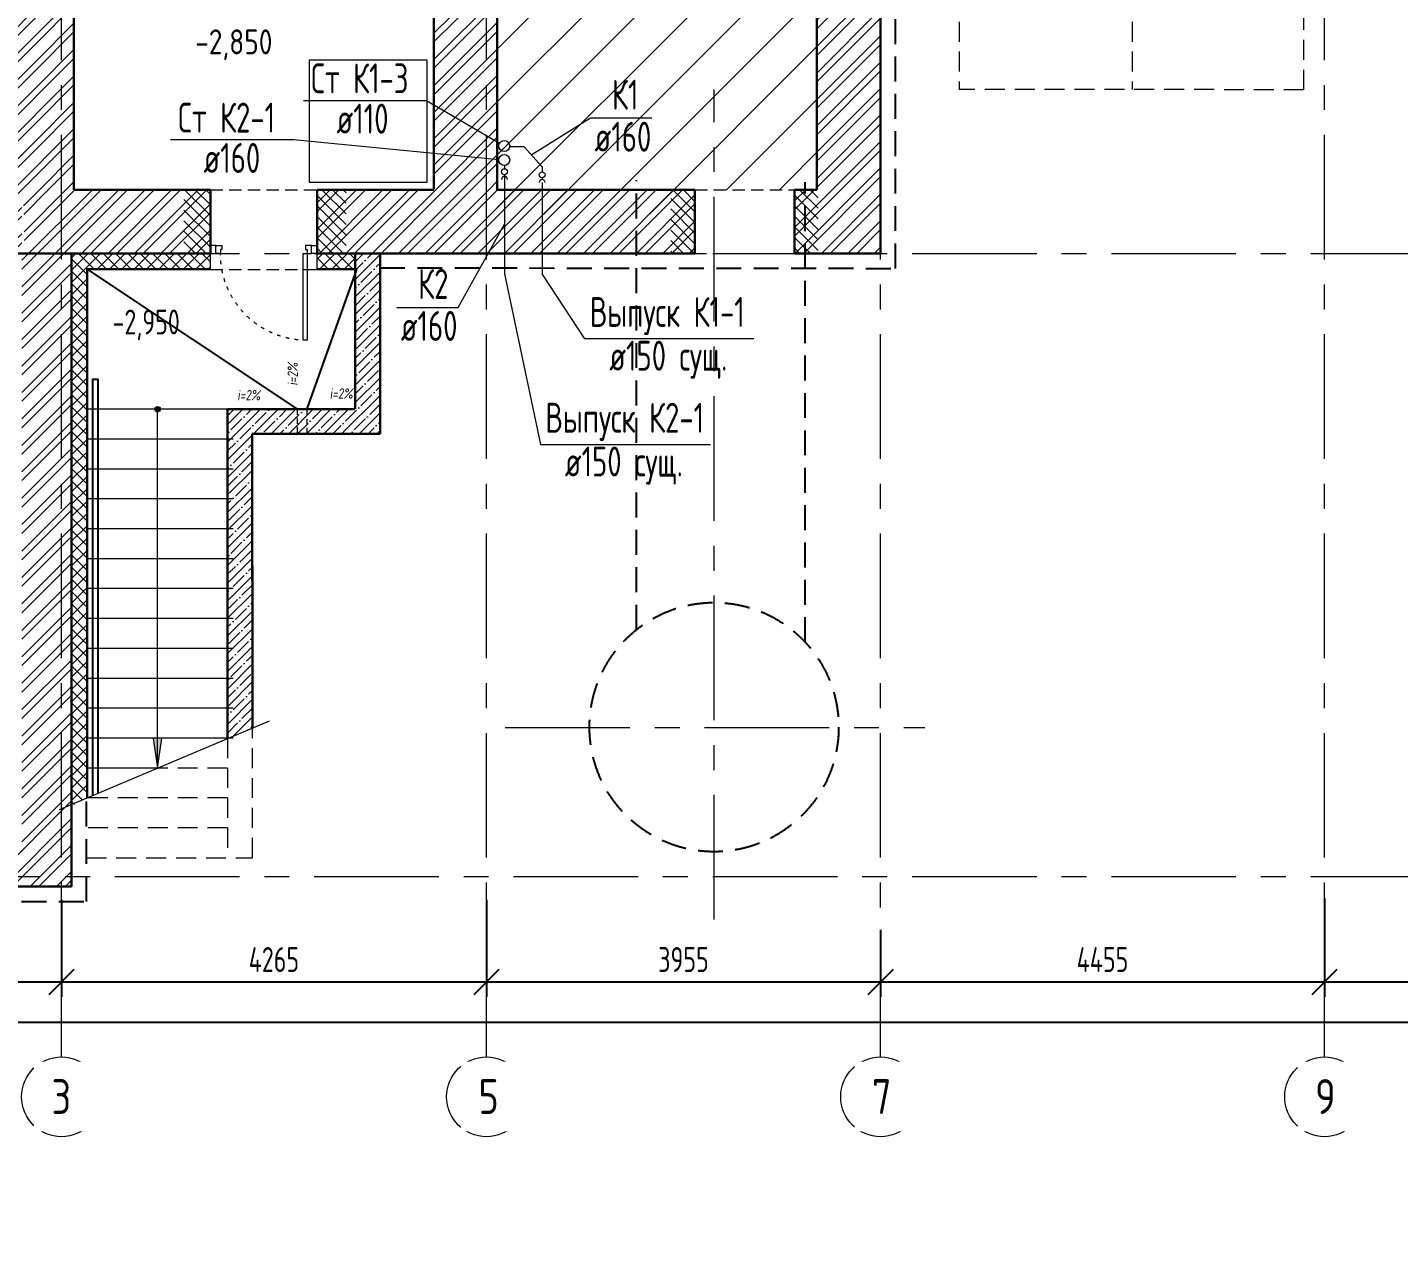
# Model space of a CAD drawing. Header units: millimetres. Extents: x -8689834 to 9420486, y -73560 to 166298.
# Drawn here: x -334184 to -320424, y 51533 to 63723 of the extents above; entities that cross this region are included whole.
import ezdxf
from ezdxf import colors
from ezdxf.entities.mleader import LeaderData, LeaderLine
from ezdxf.math import Vec2, Vec3

# ---------------------------------------------------------------- set-up
doc = ezdxf.new("R2010")
doc.units = ezdxf.units.MM
doc.header["$MEASUREMENT"] = 0
for name, pattern in [('ACAD_ISO03W100', [30, 12, -18]), ('ADSK_Штриховая_ш2 п1', [3, 2, -1]), ('CENTER', [2, 1.25, -0.25, 0.25, -0.25]), ('TRATTEGGIATA', [0.75, 0.5, -0.25])]:
    doc.linetypes.add(name, pattern=pattern)
doc.layers.get('0').update_dxf_attribs({"color": 250, "lineweight": 9})
for name, color, linetype, lineweight in [('!!!_АР_перегородки блоки', 7, 'Continuous', 5), ('_0', 250, 'Continuous', 9), ('АР штриховка стен', 250, 'Continuous', 9), ('АР_Двери', 175, 'Continuous', 18), ('АР_Лестницы', 250, 'Continuous', 15), ('АР_Лестницы ограждение', 94, 'Continuous', 25), ('АР_МосжилНии_Стены', 127, 'Continuous', 30), ('АР_Навесной фасад', 190, 'Continuous', 5), ('АР_Оси', 195, 'Continuous', 9), ('АР_Оси размеры', 164, 'Continuous', 9), ('АР_Отметки', 250, 'Continuous', 15), ('АР_тонкая линия', 250, 'Continuous', 0), ('АР_Утеплитель', 154, 'Continuous', 9), ('АР_Штриховка кирпич', 250, 'Continuous', 9), ('АР_Штриховка монолит', 250, 'Continuous', 9), ('ВК_канализация', 32, 'Continuous', 15), ('Подвал', 250, 'Continuous', 30)]:
    doc.layers.add(name, color=color, linetype=linetype, lineweight=lineweight)
doc.layers.add('АР_Кровля дорожки', color=245, linetype='Continuous')
doc.styles.add('ISOCPEUR', font='isocpeur.ttf', dxfattribs={"width": 0.7})
doc.styles.add('Архитект', font='isocpeur.ttf', dxfattribs={"width": 0.8, "oblique": 8})
doc.styles.add('ГОСТ 2.304', font='isocpeur.ttf', dxfattribs={"width": 0.7})
doc.dimstyles.new('СПДС', dxfattribs={"dimscale": 100, "dimtxt": 2.5, "dimasz": 2.5, "dimexe": 1.5, "dimexo": 0, "dimgap": 1, "dimtad": 1, "dimdec": 0, "dimrnd": 1, "dimtxsty": 'ГОСТ 2.304', "dimblk": 'OBLIQUE', "dimcen": 2.5, "dimdle": 1.5, "dimadec": 0, "dimazin": 2, "dimtfac": 0.75, "dimtdec": 0, "dimtmove": 1, "dimatfit": 3, "dimfxl": 1, "dimtolj": 1, "dimarcsym": 1})

# ---------------------------------------------------------------- blocks, each defined once
blk = doc.blocks.new('*U393')
h = blk.add_hatch(color=256)
h.dxf.hatch_style = 1
edge = h.paths.add_edge_path()
edge.add_arc((0, 0), 27.6, 359.64, 719.64)
h = blk.add_hatch(color=256)
h.dxf.hatch_style = 1
h.paths.add_polyline_path([(3300, -44), (3300, 44), (3600, 0)])
blk.add_line((3600, 0), (0, 0))
blk.add_lwpolyline([(3300, 44), (3300, -44), (3600, 0), (3300, 44)])
blk.add_circle((0, 0), 27.6)
blk = doc.blocks.new('*U238')
blk.add_lwpolyline([(-100, 80), (-100, 950), (-140, 950), (-140, 80)], close=True)
for points in [[(-1070, 0), (-1070, 80), (-1015, 80), (-1015, 0), (-1070, 0)], [(-1015, 80), (-1015, 0), (-955, 0), (-955, 40), (-970, 40), (-970, 80), (-1015, 80)], [(-55, 80), (-55, 0), (-115, 0), (-115, 40), (-100, 40), (-100, 80), (-55, 80)], [(0, 0), (0, 80), (-55, 80), (-55, 0), (0, 0)]]:
    blk.add_lwpolyline(points)
at = {"linetype": 'ACAD_ISO03W100', "ltscale": 3}
blk.add_arc((-100, 80), 870, 90, 180, dxfattribs=at)
blk = doc.blocks.new('_Oblique')
at = {"color": 0, "linetype": 'ByBlock', "lineweight": -2}
blk.add_line((-0.5, -0.5), (0.5, 0.5), dxfattribs=at)
blk = doc.blocks.new('*D4687')
at = {"layer": 'АР_Оси размеры', "color": 0, "lineweight": -2, "ltscale": 100, "transparency": 16777216}
for p, q in [((-333842, 54971), (-333842, 53997)), ((-340492, 54557), (-340492, 53997)), ((-340642, 54147), (-333692, 54147))]:
    blk.add_line(p, q, dxfattribs=at)
at = {"layer": 'АР_Оси размеры', "color": 0, "lineweight": -2, "ltscale": 100, "transparency": 16777216, "xscale": 250, "yscale": 250, "zscale": 250, "rotation": 180}
blk.add_blockref('_Oblique', (-340492, 54147), dxfattribs=at)
at = {"layer": 'АР_Оси размеры', "color": 0, "lineweight": -2, "ltscale": 100, "transparency": 16777216, "xscale": 250, "yscale": 250, "zscale": 250}
blk.add_blockref('_Oblique', (-333842, 54147), dxfattribs=at)
at = {"layer": 'АР_Оси размеры', "color": 0, "ltscale": 100, "transparency": 16777216, "insert": (-337167, 54372), "char_height": 250, "attachment_point": 5, "style": 'ГОСТ 2.304'}
blk.add_mtext('\\A1;6650', dxfattribs=at)
blk = doc.blocks.new('*D4688')
at = {"layer": 'АР_Оси размеры', "color": 0, "lineweight": -2, "ltscale": 100, "transparency": 16777216}
for p, q in [((-333842, 54971), (-333842, 53997)), ((-329577, 54971), (-329577, 53997)), ((-333992, 54147), (-329427, 54147))]:
    blk.add_line(p, q, dxfattribs=at)
at = {"layer": 'АР_Оси размеры', "color": 0, "lineweight": -2, "ltscale": 100, "transparency": 16777216, "xscale": 250, "yscale": 250, "zscale": 250, "rotation": 180}
blk.add_blockref('_Oblique', (-333842, 54147), dxfattribs=at)
at = {"layer": 'АР_Оси размеры', "color": 0, "lineweight": -2, "ltscale": 100, "transparency": 16777216, "xscale": 250, "yscale": 250, "zscale": 250}
blk.add_blockref('_Oblique', (-329577, 54147), dxfattribs=at)
at = {"layer": 'АР_Оси размеры', "color": 0, "ltscale": 100, "transparency": 16777216, "insert": (-331710, 54372), "char_height": 250, "attachment_point": 5, "style": 'ГОСТ 2.304'}
blk.add_mtext('\\A1;4265', dxfattribs=at)
blk = doc.blocks.new('*D4689')
at = {"layer": 'АР_Оси размеры', "color": 0, "lineweight": -2, "ltscale": 100, "transparency": 16777216}
for p, q in [((-329577, 54971), (-329577, 53997)), ((-325622, 54670), (-325622, 53997)), ((-329727, 54147), (-325472, 54147))]:
    blk.add_line(p, q, dxfattribs=at)
at = {"layer": 'АР_Оси размеры', "color": 0, "lineweight": -2, "ltscale": 100, "transparency": 16777216, "xscale": 250, "yscale": 250, "zscale": 250, "rotation": 180}
blk.add_blockref('_Oblique', (-329577, 54147), dxfattribs=at)
at = {"layer": 'АР_Оси размеры', "color": 0, "lineweight": -2, "ltscale": 100, "transparency": 16777216, "xscale": 250, "yscale": 250, "zscale": 250}
blk.add_blockref('_Oblique', (-325622, 54147), dxfattribs=at)
at = {"layer": 'АР_Оси размеры', "color": 0, "ltscale": 100, "transparency": 16777216, "insert": (-327600, 54372), "char_height": 250, "attachment_point": 5, "style": 'ГОСТ 2.304'}
blk.add_mtext('\\A1;3955', dxfattribs=at)
blk = doc.blocks.new('*D4690')
at = {"layer": 'АР_Оси размеры', "color": 0, "lineweight": -2, "ltscale": 100, "transparency": 16777216}
for p, q in [((-321167, 54989), (-321167, 53997)), ((-325622, 54670), (-325622, 53997)), ((-325772, 54147), (-321017, 54147))]:
    blk.add_line(p, q, dxfattribs=at)
at = {"layer": 'АР_Оси размеры', "color": 0, "lineweight": -2, "ltscale": 100, "transparency": 16777216, "xscale": 250, "yscale": 250, "zscale": 250, "rotation": 180}
blk.add_blockref('_Oblique', (-325622, 54147), dxfattribs=at)
at = {"layer": 'АР_Оси размеры', "color": 0, "lineweight": -2, "ltscale": 100, "transparency": 16777216, "xscale": 250, "yscale": 250, "zscale": 250}
blk.add_blockref('_Oblique', (-321167, 54147), dxfattribs=at)
at = {"layer": 'АР_Оси размеры', "color": 0, "ltscale": 100, "transparency": 16777216, "insert": (-323395, 54372), "char_height": 250, "attachment_point": 5, "style": 'ГОСТ 2.304'}
blk.add_mtext('\\A1;4455', dxfattribs=at)
blk = doc.blocks.new('*D4691')
at = {"layer": 'АР_Оси размеры', "color": 0, "lineweight": -2, "ltscale": 100, "transparency": 16777216}
for p, q in [((-321167, 54989), (-321167, 53997)), ((-312597, 54989), (-312597, 53997)), ((-321317, 54147), (-312447, 54147))]:
    blk.add_line(p, q, dxfattribs=at)
at = {"layer": 'АР_Оси размеры', "color": 0, "lineweight": -2, "ltscale": 100, "transparency": 16777216, "xscale": 250, "yscale": 250, "zscale": 250, "rotation": 180}
blk.add_blockref('_Oblique', (-321167, 54147), dxfattribs=at)
at = {"layer": 'АР_Оси размеры', "color": 0, "lineweight": -2, "ltscale": 100, "transparency": 16777216, "xscale": 250, "yscale": 250, "zscale": 250}
blk.add_blockref('_Oblique', (-312597, 54147), dxfattribs=at)
at = {"layer": 'АР_Оси размеры', "color": 0, "ltscale": 100, "transparency": 16777216, "insert": (-316882, 54372), "char_height": 250, "attachment_point": 5, "style": 'ГОСТ 2.304'}
blk.add_mtext('\\A1;8570', dxfattribs=at)
blk = doc.blocks.new('*D4698')
at = {"layer": 'АР_Оси размеры', "color": 0, "lineweight": -2, "ltscale": 100, "transparency": 16777216}
for p, q in [((-346742, 53419), (-346742, 53895)), ((-278327, 53419), (-278327, 53895)), ((-346892, 53745), (-278177, 53745))]:
    blk.add_line(p, q, dxfattribs=at)
at = {"layer": 'АР_Оси размеры', "color": 0, "lineweight": -2, "ltscale": 100, "transparency": 16777216, "xscale": 250, "yscale": 250, "zscale": 250, "rotation": 180}
blk.add_blockref('_Oblique', (-346742, 53745), dxfattribs=at)
at = {"layer": 'АР_Оси размеры', "color": 0, "lineweight": -2, "ltscale": 100, "transparency": 16777216, "xscale": 250, "yscale": 250, "zscale": 250}
blk.add_blockref('_Oblique', (-278327, 53745), dxfattribs=at)
at = {"layer": 'АР_Оси размеры', "color": 0, "ltscale": 100, "transparency": 16777216, "insert": (-312535, 53970), "char_height": 250, "attachment_point": 5, "style": 'ГОСТ 2.304'}
blk.add_mtext('\\A1;68415', dxfattribs=at)
blk = doc.blocks.new('_DotSmall')
at = {"color": 0, "linetype": 'ByBlock', "const_width": 0.5}
blk.add_lwpolyline([(-0.0625, 0, 1), (0.0625, 0, 1)], format="xyb", close=True, dxfattribs=at)
blk = doc.blocks.new('Подложка')
at = {"layer": '!!!_АР_перегородки блоки', "lineweight": 5, "ltscale": 100}
h = blk.add_hatch(dxfattribs=at)
h.set_pattern_fill('ANSI31', scale=3000, angle=180, style=0)
h.paths.add_polyline_path([(-327484.71, 61936.6), (-327484.71, 62094), (-326484.71, 62094), (-326484.71, 61936.6), (-326484.71, 61850.24), (-326197.46, 61850.24), (-326197.46, 71514.55), (-325612.06, 71514.55), (-295741.64, 71514.55), (-295741.64, 71680), (-295741.64, 81263.11), (-329468.32, 81263.11), (-329468.32, 61850.24), (-327484.71, 61850.24)])
at = {"layer": 'АР штриховка стен', "ltscale": 100}
h = blk.add_hatch(dxfattribs=at)
h.set_pattern_fill('ANSI31', scale=600, angle=-90)
h.set_pattern_definition([(315, (-241966.475, 909078.04), (53.0330086, 53.0330086), [])])
h.paths.add_polyline_path([(-331276.84, 61455.36), (-331276.84, 62094.71), (-330985.26, 62094.71), (-330985.26, 61455.36)])
h.paths.add_polyline_path([(-332613.7, 61455.36), (-332613.7, 62094.71), (-332347.87, 62094.71), (-332347.87, 61455.36)])
h = blk.add_hatch(dxfattribs=at)
h.set_pattern_fill('ANSI31', scale=600, angle=-90)
h.set_pattern_definition([(315, (-237173.31, 909077.465), (53.0330086, 53.0330086), [])])
h.paths.add_polyline_path([(-326483.68, 61454.79), (-326483.68, 62094.14), (-326248.95, 62094.14), (-326248.96, 61454.79)])
h.paths.add_polyline_path([(-327727.28, 61454.79), (-327727.28, 62094.14), (-327484.71, 62094.14), (-327484.71, 61454.79)])
at = {"layer": 'АР_Утеплитель', "ltscale": 100}
h = blk.add_hatch(dxfattribs=at)
h.set_pattern_fill('ANSI37', scale=700)
h.set_pattern_definition([(45, (-14549.87, -21068), (-61.871843, 61.871843), []), (135, (-14549.87, -21068), (-61.871843, -61.871843), [])])
h.paths.add_polyline_path([(-332347.87, 61305.36), (-332347.87, 61455.36), (-332391.78, 61455.04), (-333741.83, 61455.64), (-333738.27, 55912.5), (-333588.27, 56002.52), (-333586.83, 61305.36), (-332348.05, 61305.36)])
h = blk.add_hatch(dxfattribs=at)
h.set_pattern_fill('ANSI37', scale=700)
h.set_pattern_definition([(45, (-14549.69, -20823.21), (-61.871843, 61.871843), []), (135, (-14549.69, -20823.21), (-61.871843, -61.871843), [])])
h.paths.add_polyline_path([(-330895.28, 61455.36), (-331276.84, 61455.36), (-331276.84, 61305.36), (-330895.15, 61305.36)])
at = {"layer": 'АР_Штриховка кирпич', "ltscale": 100}
h = blk.add_hatch(dxfattribs=at)
h.set_pattern_fill('ANSI32', scale=500)
h.paths.add_polyline_path([(-339853.32, 82050.5), (-330106.83, 82051.5), (-330106.83, 80969.21), (-329468.32, 80969), (-329468.32, 82685.68), (-329576.83, 82685.68), (-329971.82, 82685.76), (-340493.32, 82685.68), (-340493.32, 64815.68), (-346842.01, 64815.68), (-346842.01, 55105.68), (-333741.71, 55105.68), (-333741.71, 61455.68), (-332347.87, 61455.68), (-332347.87, 62094), (-334239.75, 62094), (-334239.75, 55506.5), (-346441.83, 55506.5), (-346441.08, 64415), (-340492.57, 64415), (-340517.57, 61455.68), (-334214.01, 61455.68), (-334225.32, 62094.73), (-339853.26, 62094.73), (-339853.37, 64904.62)])
h = blk.add_hatch(dxfattribs=at)
h.set_pattern_fill('ANSI32', scale=500)
h.paths.add_polyline_path([(-333716.86, 82685.68), (-334136.67, 82685.68), (-334136.67, 62094), (-333716.79, 62094)])
h.paths.add_polyline_path([(-334136.67, 82685.68), (-334484.74, 82685.68), (-334484.74, 62094), (-334136.67, 62094)])
h = blk.add_hatch(dxfattribs=at)
h.set_pattern_fill('ANSI32', scale=500)
h.paths.add_polyline_path([(-330107.21, 62334.04), (-330107.02, 75293.52), (-329468.12, 75293.48), (-329468.32, 62094), (-330106.83, 62094), (-330106.83, 62334)])
h = blk.add_hatch(dxfattribs=at)
h.set_pattern_fill('ANSI32', scale=500)
h.paths.add_polyline_path([(-325621.92, 72376.46), (-326262.86, 72376.46), (-326262.18, 70995.68), (-325615.55, 70995.68), (-325615.55, 71514.8), (-325621.23, 71514.8)])
h.paths.add_polyline_path([(-321160.55, 71394.09), (-325615.55, 71394.13), (-325615.55, 70995.68), (-321166.32, 70885.68)])
h.paths.add_polyline_path([(-321166.32, 70885.68), (-325615.55, 70995.68), (-325615.55, 61476.5), (-325615.55, 66645.68), (-299206.83, 66645.68), (-299194.28, 67045.71), (-325615.55, 67045.71), (-325621.83, 70885.68), (-321160.55, 70885.68)])
h.paths.add_polyline_path([(-295715.32, 71393.87), (-314071.82, 71394.03), (-317825.52, 71394.06), (-317828.54, 72245.92), (-318274.07, 72245.92), (-318274.07, 71394.06), (-321160.58, 71394.09), (-321166.32, 70885.68), (-295715.32, 70995.68)])
h.paths.add_polyline_path([(-318274.07, 71394.06), (-317841.82, 71394.06)], flags=16)
h.paths.add_polyline_path([(-295715.32, 70999), (-321166.32, 70885.68), (-295715.32, 70891)], flags=17)
h.paths.add_polyline_path([(-327484.71, 61455.68), (-327484.71, 62093.92), (-331276.05, 62093.68), (-331277.64, 61455.36), (-325615.55, 61455.68), (-325615.55, 70995.68), (-326256.7, 70995.68), (-326255.11, 62094), (-326484.71, 62093.99), (-326484.71, 61455.68)])
at = {"layer": 'АР_Штриховка монолит', "ltscale": 100}
h = blk.add_hatch(dxfattribs=at)
h.set_pattern_fill('ANSI35', scale=500)
h.paths.add_polyline_path([(-332174.12, 56585.97), (-331925.61, 56690.85), (-331924.83, 59645.34), (-330644.8, 59645.34), (-330645.46, 61455.36), (-330895.46, 61455.36), (-330894.8, 59895.36), (-332174.85, 59895.36)])
at = {"color": 7, "linetype": 'TRATTEGGIATA', "ltscale": 500}
for p, q in [((-325472.01, 61305.68), (-325472.01, 66495.68)), ((-328070.99, 57681.63), (-328070.99, 62190.31)), ((-326378.35, 57555.35), (-326378.35, 62170.35)), ((-330645.19, 61310.88), (-325472.01, 61305.68)), ((-333591.7, 54955.68), (-333591.72, 55987.71)), ((-346992.01, 54955.68), (-333591.7, 54955.68))]:
    blk.add_line(p, q, dxfattribs=at)
at = {"color": 7, "ltscale": 150}
for points in [[(-331476.29, 59895.42), (-333576.65, 61295.36)], [(-331376.29, 59895.42), (-330878.2, 61295.36)]]:
    blk.add_lwpolyline(points, dxfattribs=at)
at = {"color": 7, "linetype": 'TRATTEGGIATA', "ltscale": 500}
blk.add_circle((-327292.95, 56703.29), 1250, dxfattribs=at)
at = {"layer": '_0', "color": 7, "ltscale": 100}
blk.add_lwpolyline([(-331357.4, 62168.87), (-330172.27, 62168.87), (-330172.27, 63394.66), (-331357.4, 63394.66)], close=True, dxfattribs=at)
at = {"layer": 'АР_Лестницы', "color": 7, "ltscale": 100}
for p, q in [((-332175.37, 59592.53), (-333575.51, 59592.53)), ((-332175.24, 59292.53), (-333575.51, 59292.53)), ((-332175.1, 58992.53), (-333575.51, 58992.53)), ((-332174.97, 58692.53), (-333575.51, 58692.53)), ((-332174.83, 58393.16), (-333575.51, 58392.53)), ((-332174.7, 58092.53), (-333575.51, 58092.53)), ((-332174.56, 57792.53), (-333575.51, 57792.53)), ((-332174.42, 57492.53), (-333575.51, 57492.53)), ((-332174.29, 57192.53), (-333575.51, 57192.53)), ((-332174.15, 56892.53), (-333575.51, 56892.53)), ((-331756.42, 56762.25), (-333865.62, 55872.11))]:
    blk.add_line(p, q, dxfattribs=at)
for points in [[(-332175.51, 59892.53), (-333575.51, 59892.53)], [(-332174.02, 56592.53), (-333575.51, 56592.53)], [(-332869.43, 56292.53), (-333575.51, 56292.53)]]:
    blk.add_lwpolyline(points, dxfattribs=at)
at = {"layer": 'АР_Лестницы ограждение', "color": 7, "ltscale": 100}
blk.add_lwpolyline([(-333528.67, 56016.43), (-333528.67, 60192.95), (-333477.39, 60192.95), (-333477.39, 56038.07)], dxfattribs=at)
at = {"layer": 'АР_МосжилНии_Стены', "color": 7, "ltscale": 100}
for p, q in [((-332347.87, 61455.36), (-332347.87, 62093.68)), ((-331276.84, 62093.68), (-331276.84, 61455.36)), ((-327484.71, 61455.68), (-327484.71, 62094)), ((-327484.71, 61455.68), (-327484.71, 62094)), ((-326484.71, 61455.68), (-326484.71, 62094)), ((-326484.71, 62094), (-326484.71, 61455.68)), ((-334329.82, 61455.63), (-332347.87, 61455.36)), ((-333741.71, 55105.68), (-333741.83, 61455.68)), ((-331276.84, 61455.36), (-327492.94, 61455.68)), ((-330894.14, 59895.36), (-330895.28, 61455.36)), ((-330644.14, 59645.34), (-330645.28, 61455.36)), ((-332177.16, 59892.53), (-332177.24, 56585.97, 0)), ((-330897.06, 59892.53), (-332177.11, 59892.53)), ((-330644.8, 59645.34), (-331927.11, 59645.34)), ((-331925.61, 56690.85), (-331927.11, 59645.34)), ((-331925.5, 56993.61), (-331927.11, 59645.34)), ((-330644.8, 59645.34), (-331924.83, 59645.34)), ((-346842.01, 55105.68), (-333741.59, 55105.68))]:
    blk.add_line(p, q, dxfattribs=at)
for points in [[(-333716.83, 62094), (-333716.83, 62094), (-333716.83, 82051.5)], [(-330106.83, 75293.5), (-330106.83, 62099.44)], [(-330106.83, 75293.5), (-329468.32, 75293.5), (-329468.32, 62094)], [(-326262.18, 62094), (-326262.57, 72372.81)], [(-326484.71, 61455.68), (-325621.83, 61455.68), (-325621.83, 67045.71), (-325621.83, 67045.71)], [(-332347.87, 62093.68), (-333716.83, 62094)], [(-330106.83, 62094), (-331276.84, 62093.68)], [(-327484.71, 62094), (-329468.32, 62094)], [(-326262.18, 62094), (-326262.18, 62094), (-326484.71, 62094)], [(-327492.94, 61455.68), (-327484.71, 61455.68)]]:
    blk.add_lwpolyline(points, dxfattribs=at)
at = {"layer": 'АР_Навесной фасад', "color": 7, "ltscale": 100}
for p, q in [((-332347.87, 61295.36), (-332347.87, 61455.36)), ((-331276.84, 61295.36), (-331276.84, 61455.36)), ((-333586.83, 55989.77), (-333586.65, 61305.36)), ((-333586.65, 61305.36), (-332347.87, 61305.36)), ((-333576.83, 55993.99), (-333576.65, 61295.36)), ((-333576.65, 61295.36), (-332347.87, 61295.36)), ((-331276.84, 61305.36), (-330895.28, 61305.36)), ((-331276.84, 61295.36), (-330895.28, 61295.36))]:
    blk.add_line(p, q, dxfattribs=at)
at = {"layer": 'АР_Оси', "color": 7, "linetype": 'CENTER', "ltscale": 1000}
for p, q in [((-329577.01, 53394.41), (-329577.01, 87701.89)), ((-325622.01, 53394.41), (-325622.01, 87701.89)), ((-321167.01, 53394.41), (-321167.01, 87701.89)), ((-333842.01, 53394.41), (-333842.01, 82776.94)), ((-327293.66, 54773), (-327293.66, 63101.3)), ((-359305.77, 61455.68), (-289924.57, 61455.68)), ((-329388.16, 56700), (-325178.73, 56700)), ((-359305.77, 55205.68), (-275708.6, 55205.68))]:
    blk.add_line(p, q, dxfattribs=at)
at = {"layer": 'АР_Оси', "color": 7, "ltscale": 0.5}
for centre in [(-333842.01, 52994.41), (-329577.01, 52994.41), (-325622.01, 52994.41), (-321167.01, 52994.41)]:
    blk.add_circle(centre, 400, dxfattribs=at)
at = {"layer": 'АР_тонкая линия', "color": 7, "linetype": 'ADSK_Штриховая_ш2 п1', "ltscale": 100}
for p, q in [((-324834.26, 65879.77), (-324834.26, 63099.77)), ((-323095.89, 65879.77), (-323095.89, 63101.59)), ((-321375.86, 63097.9), (-321375.86, 64488.08)), ((-321375.86, 63097.9), (-324834.26, 63099.77)), ((-332175.86, 59892.82, 0), (-332175.83, 55392.82, 0)), ((-331925.81, 55392.82, 0), (-331925.81, 59642.94, 0)), ((-332120.21, 58992.85), (-333518.61, 58992.85)), ((-332120.21, 58692.85), (-333518.61, 58692.85)), ((-332120.21, 58392.85), (-333518.62, 58392.85)), ((-332120.2, 58092.85), (-333518.62, 58092.85)), ((-332120.22, 57792.85), (-333518.62, 57792.85)), ((-332120.22, 57492.85), (-333518.62, 57492.85)), ((-332120.22, 57192.85), (-333518.62, 57192.85)), ((-332120.22, 56892.85), (-333518.62, 56892.85)), ((-332120.22, 56592.85), (-333518.62, 56592.85)), ((-332175.84, 56292.86, 0), (-333518.62, 56292.85)), ((-332175.83, 55992.91, 0), (-333586.83, 55992.9)), ((-332175.83, 55692.85, 0), (-333591.72, 55692.82)), ((-333591.71, 55392.85), (-331925.81, 55392.85, 0))]:
    blk.add_line(p, q, dxfattribs=at)
for points in [[(-332120.21, 59892.85), (-333518.61, 59892.85)], [(-332120.21, 59592.85), (-333518.61, 59592.85)], [(-332120.21, 59292.85), (-332120.21, 59292.85), (-333518.61, 59292.85)]]:
    blk.add_lwpolyline(points, dxfattribs=at)
at = {"layer": 'АР_тонкая линия', "color": 7, "linetype": 'ADSK_Штриховая_ш2 п1', "ltscale": 30, "elevation": 0.48}
blk.add_lwpolyline([(-331476.29, 59645.48), (-331376.29, 59645.48), (-331376.29, 59895.42), (-331476.29, 59895.42)], close=True, dxfattribs=at)
at = {"layer": 'Подвал', "color": 7, "linetype": 'TRATTEGGIATA', "lineweight": 13, "ltscale": 250}
for p, q in [((-332347.87, 62094.58), (-331277.87, 62094.58)), ((-327484.71, 62094.58), (-326414.71, 62094.58)), ((-327492.94, 61455.68), (-326422.94, 61455.68)), ((-332346.84, 61295.36), (-331276.84, 61295.36))]:
    blk.add_line(p, q, dxfattribs=at)
at = {"layer": 'АР_Двери', "color": 7, "xscale": -1, "rotation": 180}
blk.add_blockref('*U238', (-331276.84, 61533.82), dxfattribs=at)
at = {"layer": 'АР_Лестницы', "color": 7, "ltscale": 75, "rotation": 270}
blk.add_blockref('*U393', (-332878.01, 59892.53), dxfattribs=at)
at = {"layer": 'АР_Оси размеры', "color": 7, "ltscale": 100}
for base, p1, p2, picture, middle in [((-333842.01, 54147.08), (-340492.01, 54557.03), (-333842.01, 54970.86), '*D4687', (-337167.01, 54372.08)), ((-329577.01, 54147.08), (-333842.01, 54970.86), (-329577.01, 54970.86), '*D4688', (-331709.51, 54372.08)), ((-325622.01, 54147.08), (-329577.01, 54970.86), (-325622.01, 54670.13), '*D4689', (-327599.51, 54372.08)), ((-321167.01, 54147.08), (-325622.01, 54670.13), (-321167.01, 54988.86), '*D4690', (-323394.51, 54372.08)), ((-312597.01, 54147.08), (-321167.01, 54988.86), (-312597.01, 54988.86), '*D4691', (-316882.01, 54372.08)), ((-278327.01, 53745), (-346742.01, 53419.41), (-278327.01, 53419.41), '*D4698', (-312534.51, 53970))]:
    dim = blk.add_linear_dim(base=base, p1=p1, p2=p2, dimstyle='СПДС', dxfattribs=at)
    dim.commit()
    dim.dimension.update_dxf_attribs({"geometry": picture, "text_midpoint": middle})
at = {"layer": 'АР_Оси', "color": 7, "char_height": 350, "attachment_point": 1, "line_spacing_factor": 1.149209, "style": 'ГОСТ 2.304', "bg_fill": 2}
for s, insert in [('{\\W0.8;3}', (-333941.83, 53172.19)), ('{\\W0.8;5}', (-329657.41, 53172.19)), ('{\\W0.8;7}', (-325708.68, 53172.19)), ('{\\W0.8;9}', (-321261.68, 53172.19))]:
    blk.add_mtext(s, dxfattribs=dict(at, insert=insert))
at = {"layer": 'АР_Отметки', "color": 7}
ml = blk.add_multileader_mtext('Standard', dxfattribs=at)
ml.set_content('{\\W0.8;-2,730}', color=7, style='ISOCPEUR')
ml.set_leader_properties(color=256, linetype='Continuous', lineweight=-1)
ml.set_arrow_properties(name='DOTSMALL')
ml.build(insert=Vec2(0, 0))
ml.multileader.update_dxf_attribs({"has_text_frame": 1, "text_left_attachment_type": 4, "text_right_attachment_type": 4, "dogleg_length": 100, "arrow_head_size": 180})
ctx = ml.context
ctx.base_point, ctx.char_height, ctx.arrow_head_size, ctx.landing_gap_size, ctx.plane_origin = Vec3(-346371.36, 101933.6), 250, 180, 50, Vec3(-346327.75, 100655.48)
ctx.left_attachment, ctx.right_attachment = 4, 4
notes = []
notes.append((ctx, [(0, (0, 0, 0), (0, 0), (1, 0), 1, [])]))
ctx.mtext.insert, ctx.mtext.width, ctx.mtext.defined_height, ctx.mtext.line_spacing_style, ctx.mtext.flow_direction = Vec3(-346321.36, 102266.93), 769.989, 343.89, 2, 5
ml = blk.add_multileader_mtext('Standard', dxfattribs=at)
ml.set_content('{\\W0.8;-2,430}', color=7, style='ISOCPEUR')
ml.set_leader_properties(color=256, linetype='Continuous', lineweight=-1)
ml.set_arrow_properties(name='DOTSMALL')
ml.build(insert=Vec2(0, 0))
ml.multileader.update_dxf_attribs({"has_text_frame": 1, "text_left_attachment_type": 4, "text_right_attachment_type": 4, "dogleg_length": 100, "arrow_head_size": 180})
ctx = ml.context
ctx.base_point, ctx.char_height, ctx.arrow_head_size, ctx.landing_gap_size, ctx.plane_origin = Vec3(-334177.78, 87942.72), 250, 180, 50, Vec3(-333125.08, 86287.55)
ctx.left_attachment, ctx.right_attachment = 4, 4
notes.append((ctx, [(0, (0, 0, 0), (0, 0), (1, 0), 1, [])]))
ctx.mtext.insert, ctx.mtext.width, ctx.mtext.line_spacing_style, ctx.mtext.flow_direction = Vec3(-334127.78, 88276.06), 852.697, 2, 5
ml = blk.add_multileader_mtext('Standard', dxfattribs=at)
ml.set_content('{\\W0.8;-2,850}', color=7, style='ISOCPEUR')
ml.set_leader_properties(color=256, linetype='Continuous', lineweight=-1)
ml.set_arrow_properties(name='DOTSMALL')
ml.build(insert=Vec2(0, 0))
ml.multileader.update_dxf_attribs({"has_text_frame": 1, "text_left_attachment_type": 4, "text_right_attachment_type": 4, "dogleg_length": 100, "arrow_head_size": 180})
ctx = ml.context
ctx.base_point, ctx.char_height, ctx.arrow_head_size, ctx.landing_gap_size, ctx.plane_origin = Vec3(-332549.72, 63369.66), 250, 180, 50, Vec3(-332631.12, 62435.43)
ctx.left_attachment, ctx.right_attachment = 4, 4
notes.append((ctx, [(0, (0, 0, 0), (0, 0), (1, 0), 1, [])]))
ctx.mtext.insert, ctx.mtext.width, ctx.mtext.defined_height, ctx.mtext.line_spacing_style, ctx.mtext.flow_direction = Vec3(-332499.72, 63703), 769.989, 343.89, 2, 5
ml = blk.add_multileader_mtext('Standard', dxfattribs=at)
ml.set_content('-2,950', color=7, style='ISOCPEUR')
ml.set_leader_properties(color=256, linetype='Continuous', lineweight=-1)
ml.set_arrow_properties(name='DOTSMALL')
ml.build(insert=Vec2(0, 0))
ml.multileader.update_dxf_attribs({"has_text_frame": 1, "text_left_attachment_type": 4, "text_right_attachment_type": 4, "dogleg_length": 100, "arrow_head_size": 180})
ctx = ml.context
ctx.base_point, ctx.char_height, ctx.arrow_head_size, ctx.landing_gap_size, ctx.plane_origin = Vec3(-333379.45, 60558.92), 250, 180, 50, Vec3(-332437.83, 59205.33)
ctx.left_attachment, ctx.right_attachment = 4, 4
notes.append((ctx, [(0, (0, 0, 0), (0, 0), (1, 0), 1, [])]))
ctx.mtext.insert, ctx.mtext.width, ctx.mtext.defined_height, ctx.mtext.line_spacing_style, ctx.mtext.flow_direction = Vec3(-333329.45, 60892.26), 599.1982, 407.47, 2, 5
for ctx, leaders in notes:
    for number, flags, end, landing, length, lines in leaders:
        leader = LeaderData()
        leader.index, (leader.has_last_leader_line, leader.has_dogleg_vector, leader.attachment_direction) = number, flags
        leader.last_leader_point, leader.dogleg_vector, leader.dogleg_length = Vec3(end), Vec3(landing), length
        for number, points, colour, breaks in lines:
            line = LeaderLine()
            line.index, line.vertices, line.color, line.breaks = number, Vec3.list(points), colors.encode_raw_color(colour), breaks
            leader.lines.append(line)
        ctx.leaders.append(leader)
at = {"color": 7, "ltscale": 150, "char_height": 103.56, "width": 0.6904, "attachment_point": 8, "style": 'Архитект', "bg_fill": 3, "box_fill_scale": 1, "bg_fill_color": 1, "bg_fill_transparency": 0}
for insert, rotation in [((-331470, 60245, -0.26), 89.983941), ((-331962, 59981.61, -0.38), 359.983941), ((-331034, 59998.61, -0.38), 359.983941)]:
    blk.add_mtext('i=2%', dxfattribs=dict(at, insert=insert, rotation=rotation))
at = {"layer": 'АР_Отметки', "color": 7}
ml = blk.add_multileader_mtext('Standard', dxfattribs=at)
ml.set_content('{\\W0.8;-2,430}', color=7, style='ISOCPEUR')
ml.set_leader_properties(color=256, linetype='Continuous', lineweight=-1)
ml.set_arrow_properties(name='DOTSMALL')
ml.build(insert=Vec2(0, 0))
ml.multileader.update_dxf_attribs({"has_text_frame": 1, "text_left_attachment_type": 4, "text_right_attachment_type": 4, "dogleg_length": 100, "arrow_head_size": 180})
ctx = ml.context
ctx.base_point, ctx.char_height, ctx.arrow_head_size, ctx.landing_gap_size, ctx.plane_origin = Vec3(-336711.89, 117132.66), 250, 180, 50, Vec3(-335659.19, 115477.48)
ctx.left_attachment, ctx.right_attachment = 4, 4
notes = []
notes.append((ctx, [(0, (0, 0, 0), (0, 0), (1, 0), 1, [])]))
ctx.mtext.insert, ctx.mtext.width, ctx.mtext.line_spacing_style, ctx.mtext.flow_direction = Vec3(-336661.89, 117465.99), 852.697, 2, 5
ml = blk.add_multileader_mtext('Standard', dxfattribs=at)
ml.set_content('{\\W0.8;-2,730}', color=7, style='ISOCPEUR')
ml.set_leader_properties(color=256, linetype='Continuous', lineweight=-1)
ml.set_arrow_properties(name='DOTSMALL')
ml.build(insert=Vec2(0, 0))
ml.multileader.update_dxf_attribs({"has_text_frame": 1, "text_left_attachment_type": 4, "text_right_attachment_type": 4, "dogleg_length": 100, "arrow_head_size": 180})
ctx = ml.context
ctx.base_point, ctx.char_height, ctx.arrow_head_size, ctx.landing_gap_size, ctx.plane_origin = Vec3(-343122.46, 91149.38), 250, 180, 50, Vec3(-347780.97, 87297.07)
ctx.left_attachment, ctx.right_attachment = 4, 4
notes.append((ctx, [(0, (0, 0, 0), (0, 0), (1, 0), 1, [])]))
ctx.mtext.insert, ctx.mtext.width, ctx.mtext.defined_height, ctx.mtext.line_spacing_style, ctx.mtext.flow_direction = Vec3(-343072.46, 91482.71), 769.989, 343.89, 2, 5
for ctx, leaders in notes:
    for number, flags, end, landing, length, lines in leaders:
        leader = LeaderData()
        leader.index, (leader.has_last_leader_line, leader.has_dogleg_vector, leader.attachment_direction) = number, flags
        leader.last_leader_point, leader.dogleg_vector, leader.dogleg_length = Vec3(end), Vec3(landing), length
        for number, points, colour, breaks in lines:
            line = LeaderLine()
            line.index, line.vertices, line.color, line.breaks = number, Vec3.list(points), colors.encode_raw_color(colour), breaks
            leader.lines.append(line)
        ctx.leaders.append(leader)

msp = doc.modelspace()

# ---------------------------------------------------------------- block references
at = {"layer": 'АР_Кровля дорожки', "color": 7}
msp.add_blockref('Подложка', (0, 0), dxfattribs=at)

# ---------------------------------------------------------------- next in the draw order: linework, layer by layer
at = {"layer": 'ВК_канализация', "color": 18, "lineweight": 13, "ltscale": 500, "true_color": 0x000000}
for points in [[(-331414.3, 62991.1), (-330180.3, 62991.1), (-329445.9, 62561.3)], [(-327916.3, 62813.3), (-328533.3, 62813.3), (-329122.6, 62444.6)], [(-332748.9, 62596.9), (-331514.9, 62596.9), (-329453.1, 62398.5)], [(-326895.3, 60599), (-328588.7, 60599), (-329017.9, 61252.4)]]:
    msp.add_lwpolyline(points, dxfattribs=at)
at = {"layer": 'ВК_канализация', "color": 244, "lineweight": 13, "ltscale": 500, "true_color": 0x991b1e}
for points in [[(-329343.6, 62529.3), (-329202.3, 62529.3), (-329018.6, 62323.7)], [(-329018.6, 62323.7), (-329018.5, 62274.2)], [(-329018.5, 62214.2), (-329018.5, 62197.5)], [(-329018.5, 62167.5), (-329017.9, 61252.4)]]:
    msp.add_lwpolyline(points, dxfattribs=at)
at = {"layer": 'ВК_канализация', "color": 6, "lineweight": 13, "ltscale": 500}
for points in [[(-329397.6, 62338.2), (-329397.6, 62305.2)], [(-329397.6, 62245.3), (-329397.6, 61252.3)]]:
    msp.add_lwpolyline(points, dxfattribs=at)
at = {"layer": 'ВК_канализация', "color": 7, "lineweight": 13, "ltscale": 500}
for points in [[(-330478.3, 60914.6), (-329861.3, 60914.6), (-329397.6, 61748.8)], [(-329397.6, 61252.3), (-329034.9, 59537.7), (-327328.4, 59537.7)]]:
    msp.add_lwpolyline(points, dxfattribs=at)
at = {"layer": 'ВК_канализация', "color": 244, "lineweight": 13, "ltscale": 500, "true_color": 0x991b1e}
for centre, radius in [((-329398.4, 62533.5), 55), ((-329018.5, 62244.2), 30)]:
    msp.add_circle(centre, radius, dxfattribs=at)
at = {"layer": 'ВК_канализация', "color": 6, "lineweight": 13, "ltscale": 500}
for centre, radius in [((-329398.4, 62393.2), 55), ((-329396.4, 62275.3), 30)]:
    msp.add_circle(centre, radius, dxfattribs=at)
msp.add_arc((-329396.4, 62198.5), 30, 0, 180, dxfattribs=at)
at = {"layer": 'ВК_канализация', "color": 244, "lineweight": 13, "ltscale": 500, "true_color": 0x991b1e}
msp.add_arc((-329018.5, 62167.5), 30, 0, 180, dxfattribs=at)

# ---------------------------------------------------------------- next in the draw order: texts
at = {"layer": 'ВК_канализация', "color": 18, "ltscale": 100, "true_color": 0x000000, "char_height": 300, "attachment_point": 4, "style": 'ISOCPEUR'}
for s, insert, width in [('Ст К1-3', (-331337.7, 63211.9), 5891.51), ('К1', (-328318.1, 63047.6), 5891.51), ('Ст К2-1', (-332672.3, 62817.7), 5891.51), ('\\pxi-1,l1,t1,5;ø110', (-331081.7, 62807.3), 7500), ('\\pxi-1,l1,t1,5;ø160', (-328492, 62626.6), 7500), ('\\pxi-1,l1,t1,5;ø160', (-332416.3, 62413), 7500), ('К2', (-330263.1, 61148.9), 5891.51), ('Выпуск К1-1', (-328540.5, 60827.4), 5891.51), ('\\pxi-1,l1,t1,5;ø160', (-330436.9, 60727.9), 7500), ('\\pxi-1,l1,t1,5;ø150 сущ.', (-328344.6, 60388.5), 7500), ('Выпуск К2-1', (-328986.7, 59766.1), 5891.51), ('\\pxi-1,l1,t1,5;ø150 сущ.', (-328790.7, 59327.2), 7500)]:
    msp.add_mtext(s, dxfattribs=dict(at, insert=insert, width=width))

doc.saveas('drawing.dxf')
